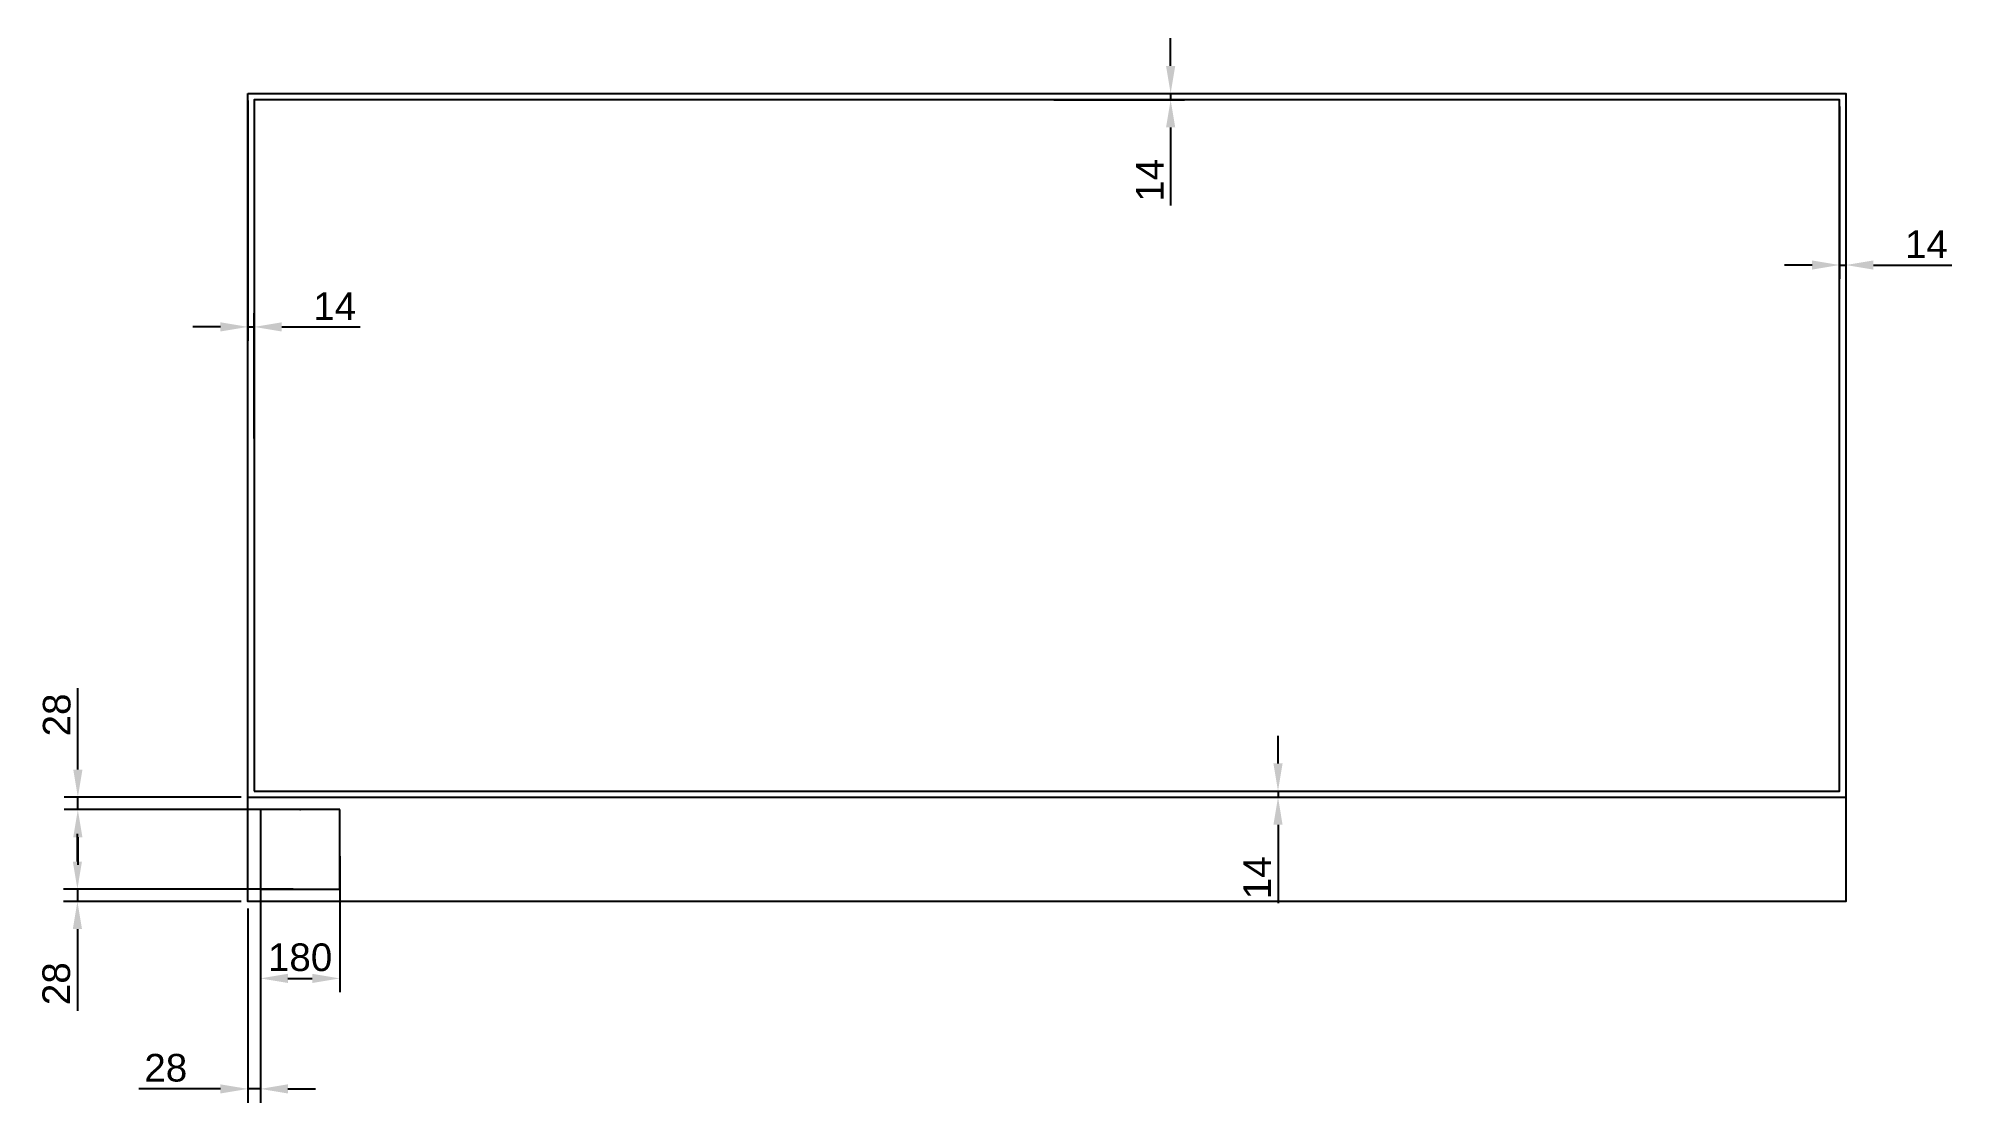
# Model space of a CAD drawing. Header units: millimetres. Extents: x -489 to 3842, y -705 to 1703.
import ezdxf

# ---------------------------------------------------------------- set-up
doc = ezdxf.new("R2010")
doc.units = ezdxf.units.MM
doc.styles.get("Standard").update_dxf_attribs({"font": 'arial.ttf'})
doc.dimstyles.new('ISO-25', dxfattribs={"dimscale": 50, "dimtxt": 2.5, "dimasz": 2.5, "dimexe": 1.25, "dimexo": 0.625, "dimtad": 1, "dimtxsty": 'Standard', "dimcen": 2.5, "dimadec": 0, "dimazin": 0, "dimtfac": 1, "dimtmove": 0, "dimatfit": 3, "dimfxl": 1, "dimarcsym": 0})

# ---------------------------------------------------------------- blocks, each defined once
blk = doc.blocks.new('*D11')
at = {"color": 0, "lineweight": -2, "transparency": 16777216}
for p, q in [((2074, 1640.5), (2074, 1703)), ((1809.6, 1578), (2105.3, 1578)), ((1809.6, 1564), (2105.3, 1564)), ((2074, 1578), (2074, 1564)), ((2074, 1501.5), (2074, 1324.4))]:
    blk.add_line(p, q, dxfattribs=at)
at = {"color": 0, "transparency": 16777216}
for points in [[(2063.6, 1640.5), (2084.4, 1640.5), (2074, 1578)], [(2063.6, 1501.5), (2084.4, 1501.5), (2074, 1564)]]:
    blk.add_solid(points, dxfattribs=at)
at = {"layer": 'DEFPOINTS', "color": 0, "transparency": 16777216}
for p in [(1794, 1578), (1794, 1564), (2074, 1564)]:
    blk.add_point(p, dxfattribs=at)
at = {"color": 0, "transparency": 16777216, "insert": (2027, 1381.7), "char_height": 62.5, "attachment_point": 5, "rotation": 90}
blk.add_mtext('14', dxfattribs=at)
blk = doc.blocks.new('*D12')
at = {"color": 0, "lineweight": -2, "transparency": 16777216}
for p, q in [((2317, 62.5), (2317, 125)), ((1809.6, 0), (2348.3, 0)), ((2317, 0), (2317, -14)), ((1809.6, -14), (2348.3, -14)), ((2317, -76.5), (2317, -253.6))]:
    blk.add_line(p, q, dxfattribs=at)
at = {"color": 0, "transparency": 16777216}
for points in [[(2306.6, 62.5), (2327.4, 62.5), (2317, 0)], [(2306.6, -76.5), (2327.4, -76.5), (2317, -14)]]:
    blk.add_solid(points, dxfattribs=at)
at = {"layer": 'DEFPOINTS', "color": 0, "transparency": 16777216}
for p in [(1794, 0), (1794, -14), (2317, -14)]:
    blk.add_point(p, dxfattribs=at)
at = {"color": 0, "transparency": 16777216, "insert": (2270, -196.3), "char_height": 62.5, "attachment_point": 5, "rotation": 90}
blk.add_mtext('14', dxfattribs=at)
blk = doc.blocks.new('*D13')
at = {"color": 0, "lineweight": -2, "transparency": 16777216}
for p, q in [((-14, 1562.4), (-14, 1018.8)), ((-76.5, 1050), (-139, 1050)), ((-14, 1050), (0, 1050)), ((0, 797.6), (0, 1081.2)), ((62.5, 1050), (239.6, 1050))]:
    blk.add_line(p, q, dxfattribs=at)
at = {"color": 0, "transparency": 16777216}
for points in [[(-76.5, 1060.4), (-76.5, 1039.6), (-14, 1050)], [(62.5, 1060.4), (62.5, 1039.6), (0, 1050)]]:
    blk.add_solid(points, dxfattribs=at)
at = {"layer": 'DEFPOINTS', "color": 0, "transparency": 16777216}
for p in [(-14, 1578), (0, 1050), (0, 782)]:
    blk.add_point(p, dxfattribs=at)
at = {"color": 0, "transparency": 16777216, "insert": (182.3, 1097), "char_height": 62.5, "attachment_point": 5}
blk.add_mtext('14', dxfattribs=at)
blk = doc.blocks.new('*D14')
at = {"color": 0, "lineweight": -2, "transparency": 16777216}
for p, q in [((3602, 1562.4), (3602, 1158.8)), ((3588, 1548.4), (3588, 1158.8)), ((3525.5, 1190), (3463, 1190)), ((3588, 1190), (3602, 1190)), ((3664.5, 1190), (3841.6, 1190))]:
    blk.add_line(p, q, dxfattribs=at)
at = {"color": 0, "transparency": 16777216}
for points in [[(3525.5, 1200.4), (3525.5, 1179.6), (3588, 1190)], [(3664.5, 1200.4), (3664.5, 1179.6), (3602, 1190)]]:
    blk.add_solid(points, dxfattribs=at)
at = {"layer": 'DEFPOINTS', "color": 0, "transparency": 16777216}
for p in [(3588, 1564), (3602, 1578), (3602, 1190)]:
    blk.add_point(p, dxfattribs=at)
at = {"color": 0, "transparency": 16777216, "insert": (3784.3, 1237), "char_height": 62.5, "attachment_point": 5}
blk.add_mtext('14', dxfattribs=at)
blk = doc.blocks.new('*D17')
at = {"color": 0, "lineweight": -2, "transparency": 16777216}
for p, q in [((14, -147.6), (14, -455.3)), ((194, -147.6), (194, -455.3)), ((76.5, -424), (131.5, -424))]:
    blk.add_line(p, q, dxfattribs=at)
at = {"color": 0, "transparency": 16777216}
for points in [[(76.5, -413.6), (76.5, -434.4), (14, -424)], [(131.5, -413.6), (131.5, -434.4), (194, -424)]]:
    blk.add_solid(points, dxfattribs=at)
at = {"layer": 'DEFPOINTS', "color": 0, "transparency": 16777216}
for p in [(14, -132), (194, -132), (194, -424)]:
    blk.add_point(p, dxfattribs=at)
at = {"color": 0, "transparency": 16777216, "insert": (104, -376.5), "char_height": 62.5, "attachment_point": 5}
blk.add_mtext('180', dxfattribs=at)
blk = doc.blocks.new('*D19')
at = {"color": 0, "lineweight": -2, "transparency": 16777216}
for p, q in [((14, -147.6), (14, -705.2)), ((-14, -265.6), (-14, -705.2)), ((-76.5, -674), (-261, -674)), ((14, -674), (-14, -674)), ((76.5, -674), (139, -674))]:
    blk.add_line(p, q, dxfattribs=at)
at = {"color": 0, "transparency": 16777216}
for points in [[(-76.5, -663.6), (-76.5, -684.4), (-14, -674)], [(76.5, -663.6), (76.5, -684.4), (14, -674)]]:
    blk.add_solid(points, dxfattribs=at)
at = {"layer": 'DEFPOINTS', "color": 0, "transparency": 16777216}
for p in [(14, -132), (-14, -250), (-14, -674)]:
    blk.add_point(p, dxfattribs=at)
at = {"color": 0, "transparency": 16777216, "insert": (-200, -626.5), "char_height": 62.5, "attachment_point": 5}
blk.add_mtext('28', dxfattribs=at)
blk = doc.blocks.new('*D20')
at = {"color": 0, "lineweight": -2, "transparency": 16777216}
for p, q in [((-400, -159.5), (-400, -97)), ((88.4, -222), (-431.3, -222)), ((-29.6, -250), (-431.3, -250)), ((-400, -222), (-400, -250)), ((-400, -312.5), (-400, -497))]:
    blk.add_line(p, q, dxfattribs=at)
at = {"color": 0, "transparency": 16777216}
for points in [[(-410.4, -159.5), (-389.6, -159.5), (-400, -222)], [(-410.4, -312.5), (-389.6, -312.5), (-400, -250)]]:
    blk.add_solid(points, dxfattribs=at)
at = {"layer": 'DEFPOINTS', "color": 0, "transparency": 16777216}
for p in [(-400, -250), (-14, -250), (104, -222)]:
    blk.add_point(p, dxfattribs=at)
at = {"color": 0, "transparency": 16777216, "insert": (-447.5, -436), "char_height": 62.5, "attachment_point": 5, "rotation": 90}
blk.add_mtext('28', dxfattribs=at)
blk = doc.blocks.new('*D21')
at = {"color": 0, "lineweight": -2, "transparency": 16777216}
for p, q in [((-399, 48.5), (-399, 233)), ((-29.6, -14), (-430.3, -14)), ((88.4, -42), (-430.3, -42)), ((-399, -42), (-399, -14)), ((-399, -104.5), (-399, -167))]:
    blk.add_line(p, q, dxfattribs=at)
at = {"color": 0, "transparency": 16777216}
for points in [[(-409.4, 48.5), (-388.6, 48.5), (-399, -14)], [(-409.4, -104.5), (-388.6, -104.5), (-399, -42)]]:
    blk.add_solid(points, dxfattribs=at)
at = {"layer": 'DEFPOINTS', "color": 0, "transparency": 16777216}
for p in [(-399, -14), (-14, -14), (104, -42)]:
    blk.add_point(p, dxfattribs=at)
at = {"color": 0, "transparency": 16777216, "insert": (-446.5, 172), "char_height": 62.5, "attachment_point": 5, "rotation": 90}
blk.add_mtext('28', dxfattribs=at)

msp = doc.modelspace()

# ---------------------------------------------------------------- linework, layer by layer
msp.add_line((-14, -14), (3602, -14))
for points in [[(-14, 1578), (3602, 1578), (3602, -250), (-14, -250)], [(0, 0), (3588, 0), (3588, 1564), (0, 1564)], [(194, -42), (14, -42), (14, -222), (194, -222)]]:
    msp.add_lwpolyline(points, close=True)
msp.add_point((104, -42))

# ---------------------------------------------------------------- dimensions: what is measured, and where the dimension line sits
for base, p1, p2, text, picture, middle in [((2074, 1564), (1794, 1578), (1794, 1564), '14', '*D11', (2026.997, 1381.68)), ((-399, -14), (104, -42), (-14, -14), '28', '*D21', (-446.536, 171.987)), ((2317, -14), (1794, 0), (1794, -14), '14', '*D12', (2269.997, -196.32)), ((-400, -250), (104, -222), (-14, -250), '28', '*D20', (-447.536, -435.987))]:
    dim = msp.add_linear_dim(base=base, p1=p1, p2=p2, angle=90, text=text, dimstyle='ISO-25', override={"dimscale": 25})
    dim.commit()
    dim.dimension.update_dxf_attribs({"geometry": picture, "text_midpoint": middle})
for base, p1, p2, text, picture, middle in [((0, 1050), (-14, 1578), (0, 782), '14', '*D13', (182.32, 1097.003)), ((3602, 1190), (3588, 1564), (3602, 1578), '14', '*D14', (3784.32, 1237.003)), ((194, -424), (14, -132), (194, -132), '180', '*D17', (104, -376.464))]:
    dim = msp.add_linear_dim(base=base, p1=p1, p2=p2, text=text, dimstyle='ISO-25', override={"dimscale": 25})
    dim.commit()
    dim.dimension.update_dxf_attribs({"geometry": picture, "text_midpoint": middle})
dim = msp.add_linear_dim(base=(-14, -674), p1=(14, -132), p2=(-14, -250), text='28', dimstyle='ISO-25', override={"dimscale": 25})
dim.commit()
dim.dimension.update_dxf_attribs({"geometry": '*D19', "text_midpoint": (-199.987, -674), "dimtype": 160})

doc.saveas('drawing.dxf')
